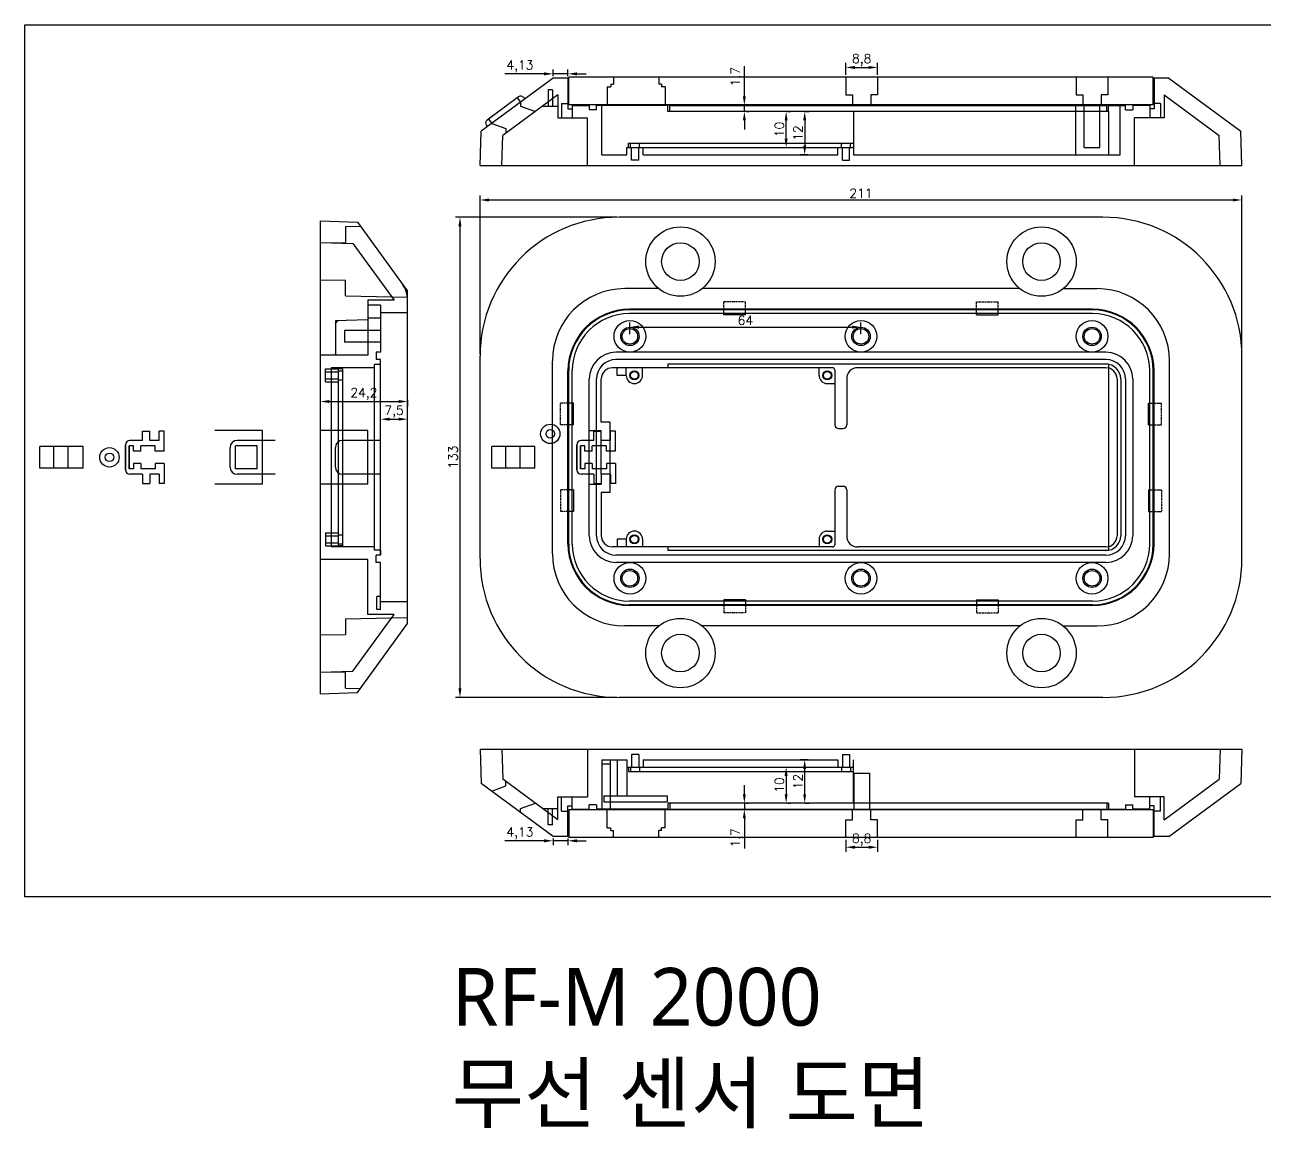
# Model space of a CAD drawing. Extents: x 98 to 714, y 67 to 1404.
# Drawn here: x 97.7 to 440.9, y 67.2 to 372.8 of the extents above; entities that cross this region are included whole.
import ezdxf

# ---------------------------------------------------------------- set-up
doc = ezdxf.new("R2010")
doc.units = 0
doc.layers.get('0').update_dxf_attribs({"linetype": 'CONTINUOUS'})
doc.layers.get('DEFPOINTS').update_dxf_attribs({"linetype": 'CONTINUOUS'})
doc.styles.get("Standard").update_dxf_attribs({"font": 'txt.shx', "bigfont": 'whgtxt.shx'})
doc.dimstyles.new('ISO-25', dxfattribs={"dimtxt": 2.5, "dimasz": 2.5, "dimexe": 1.25, "dimexo": 0.625, "dimtad": 1, "dimtxsty": 'STANDARD', "dimcen": 2.5, "dimazin": 3, "dimtfac": 1, "dimtmove": 0, "dimatfit": 3})

# ---------------------------------------------------------------- blocks, each defined once
blk = doc.blocks.new('*D3')
at = {"color": 0}
for p, q in [((296.93, 352.97), (296.93, 361.3)), ((299.72, 350.47), (295.68, 350.47)), ((296.93, 348.77), (296.93, 350.47)), ((297.55, 348.77), (298.18, 348.77)), ((296.93, 346.27), (296.93, 343.77))]:
    blk.add_line(p, q, dxfattribs=at)
for points in [[(296.51, 352.97), (297.34, 352.97), (296.93, 350.47)], [(296.51, 346.27), (297.34, 346.27), (296.93, 348.77)]]:
    blk.add_solid(points, dxfattribs=at)
at = {"layer": 'DEFPOINTS', "color": 0}
for p in [(296.93, 350.47), (300.35, 350.47), (296.93, 348.77)]:
    blk.add_point(p, dxfattribs=at)
at = {"color": 0, "insert": (294.84, 358.38), "char_height": 2.5, "attachment_point": 5, "rotation": 90}
blk.add_mtext('1,7', dxfattribs=at)
blk = doc.blocks.new('*D4')
at = {"color": 0}
for p, q in [((309.01, 348.77), (309.75, 348.77)), ((308.5, 341.27), (308.5, 346.27)), ((309.01, 338.77), (309.75, 338.77))]:
    blk.add_line(p, q, dxfattribs=at)
for points in [[(308.08, 346.27), (308.91, 346.27), (308.5, 348.77)], [(308.08, 341.27), (308.91, 341.27), (308.5, 338.77)]]:
    blk.add_solid(points, dxfattribs=at)
at = {"layer": 'DEFPOINTS', "color": 0}
for p in [(308.38, 348.77), (308.5, 348.77), (308.38, 338.77)]:
    blk.add_point(p, dxfattribs=at)
at = {"color": 0, "insert": (306.62, 343.77), "char_height": 2.5, "attachment_point": 5, "rotation": 90}
blk.add_mtext('10', dxfattribs=at)
blk = doc.blocks.new('*D5')
at = {"color": 0}
for p, q in [((313.76, 348.77), (314.89, 348.77)), ((313.64, 346.27), (313.64, 339.27)), ((314.57, 336.77), (312.39, 336.77))]:
    blk.add_line(p, q, dxfattribs=at)
for points in [[(313.22, 346.27), (314.06, 346.27), (313.64, 348.77)], [(313.22, 339.27), (314.06, 339.27), (313.64, 336.77)]]:
    blk.add_solid(points, dxfattribs=at)
at = {"layer": 'DEFPOINTS', "color": 0}
for p in [(313.13, 348.77), (313.64, 336.77), (315.19, 336.77)]:
    blk.add_point(p, dxfattribs=at)
at = {"color": 0, "insert": (311.77, 342.77), "char_height": 2.5, "attachment_point": 5, "rotation": 90}
blk.add_mtext('12', dxfattribs=at)
blk = doc.blocks.new('*D6')
at = {"color": 0}
for p, q in [((325.03, 358.89), (325.03, 362.21)), ((327.53, 360.96), (331.33, 360.96)), ((333.83, 358.89), (333.83, 362.21))]:
    blk.add_line(p, q, dxfattribs=at)
for points in [[(327.53, 361.38), (327.53, 360.54), (325.03, 360.96)], [(331.33, 361.38), (331.33, 360.54), (333.83, 360.96)]]:
    blk.add_solid(points, dxfattribs=at)
at = {"layer": 'DEFPOINTS', "color": 0}
for p in [(333.83, 360.96), (325.03, 358.27), (333.83, 358.27)]:
    blk.add_point(p, dxfattribs=at)
at = {"color": 0, "insert": (329.43, 363.04), "char_height": 2.5, "attachment_point": 5}
blk.add_mtext('8,8', dxfattribs=at)
blk = doc.blocks.new('*D2')
at = {"color": 0}
for p, q in [((265.23, 287.12), (265.23, 290.31)), ((267.73, 289.06), (326.73, 289.06)), ((329.23, 287.12), (329.23, 290.31))]:
    blk.add_line(p, q, dxfattribs=at)
for points in [[(267.73, 289.48), (267.73, 288.64), (265.23, 289.06)], [(326.73, 289.48), (326.73, 288.64), (329.23, 289.06)]]:
    blk.add_solid(points, dxfattribs=at)
at = {"layer": 'DEFPOINTS', "color": 0}
for p in [(329.23, 289.06), (265.23, 286.5), (329.23, 286.5)]:
    blk.add_point(p, dxfattribs=at)
at = {"color": 0, "insert": (297.23, 290.93), "char_height": 2.5, "attachment_point": 5}
blk.add_mtext('64', dxfattribs=at)
blk = doc.blocks.new('*D7')
at = {"color": 0}
for p, q in [((179.47, 268.89), (179.47, 267.2)), ((181.97, 268.45), (201.17, 268.45)), ((203.67, 268.89), (203.67, 267.2))]:
    blk.add_line(p, q, dxfattribs=at)
for points in [[(181.97, 268.87), (181.97, 268.04), (179.47, 268.45)], [(201.17, 268.87), (201.17, 268.04), (203.67, 268.45)]]:
    blk.add_solid(points, dxfattribs=at)
at = {"layer": 'DEFPOINTS', "color": 0}
for p in [(179.47, 269.51), (203.67, 269.51), (203.67, 268.45)]:
    blk.add_point(p, dxfattribs=at)
at = {"color": 0, "insert": (191.57, 270.54), "char_height": 2.5, "attachment_point": 5}
blk.add_mtext('24,2', dxfattribs=at)
blk = doc.blocks.new('*D8')
at = {"color": 0}
for p, q in [((196.17, 264.19), (196.17, 264.81)), ((203.67, 264.19), (203.67, 264.81)), ((198.67, 263.56), (201.17, 263.56))]:
    blk.add_line(p, q, dxfattribs=at)
for points in [[(198.67, 263.98), (198.67, 263.14), (196.17, 263.56)], [(201.17, 263.98), (201.17, 263.14), (203.67, 263.56)]]:
    blk.add_solid(points, dxfattribs=at)
at = {"layer": 'DEFPOINTS', "color": 0}
for p in [(196.17, 263.56), (203.67, 263.56), (203.67, 263.56)]:
    blk.add_point(p, dxfattribs=at)
at = {"color": 0, "insert": (199.92, 265.64), "char_height": 2.5, "attachment_point": 5}
blk.add_mtext('7,5', dxfattribs=at)
blk = doc.blocks.new('*D10')
at = {"color": 0}
for p, q in [((243.95, 358.59), (243.95, 360.43)), ((248.08, 358.59), (248.08, 360.43)), ((241.45, 359.18), (230.61, 359.18)), ((248.08, 359.18), (243.95, 359.18)), ((250.58, 359.18), (253.08, 359.18))]:
    blk.add_line(p, q, dxfattribs=at)
for points in [[(241.45, 359.6), (241.45, 358.76), (243.95, 359.18)], [(250.58, 359.6), (250.58, 358.76), (248.08, 359.18)]]:
    blk.add_solid(points, dxfattribs=at)
at = {"layer": 'DEFPOINTS', "color": 0}
for p in [(243.95, 359.18), (243.95, 357.97), (248.08, 357.97)]:
    blk.add_point(p, dxfattribs=at)
at = {"color": 0, "insert": (234.78, 361.26), "char_height": 2.5, "attachment_point": 5}
blk.add_mtext('4,13', dxfattribs=at)
blk = doc.blocks.new('*D11')
at = {"color": 0}
for p, q in [((309.01, 167.22), (309.75, 167.22)), ((308.5, 164.72), (308.5, 159.72)), ((309.01, 157.22), (309.75, 157.22))]:
    blk.add_line(p, q, dxfattribs=at)
for points in [[(308.08, 164.72), (308.91, 164.72), (308.5, 167.22)], [(308.08, 159.72), (308.91, 159.72), (308.5, 157.22)]]:
    blk.add_solid(points, dxfattribs=at)
at = {"layer": 'DEFPOINTS', "color": 0}
for p in [(308.38, 167.22), (308.38, 157.22), (308.5, 157.22)]:
    blk.add_point(p, dxfattribs=at)
at = {"color": 0, "insert": (306.62, 162.22), "char_height": 2.5, "attachment_point": 5, "rotation": 90}
blk.add_mtext('10', dxfattribs=at)
blk = doc.blocks.new('*D12')
at = {"color": 0}
for p, q in [((314.57, 169.22), (312.39, 169.22)), ((313.64, 159.72), (313.64, 166.72)), ((313.76, 157.22), (314.89, 157.22))]:
    blk.add_line(p, q, dxfattribs=at)
for points in [[(313.22, 166.72), (314.06, 166.72), (313.64, 169.22)], [(313.22, 159.72), (314.06, 159.72), (313.64, 157.22)]]:
    blk.add_solid(points, dxfattribs=at)
at = {"layer": 'DEFPOINTS', "color": 0}
for p in [(313.64, 169.22), (315.19, 169.22), (313.13, 157.22)]:
    blk.add_point(p, dxfattribs=at)
at = {"color": 0, "insert": (311.77, 163.22), "char_height": 2.5, "attachment_point": 5, "rotation": 90}
blk.add_mtext('12', dxfattribs=at)
blk = doc.blocks.new('*D13')
at = {"color": 0}
for p, q in [((223.73, 281.62), (223.73, 325.51)), ((226.23, 324.26), (432.23, 324.26)), ((434.73, 281.62), (434.73, 325.51))]:
    blk.add_line(p, q, dxfattribs=at)
for points in [[(226.23, 324.68), (226.23, 323.84), (223.73, 324.26)], [(432.23, 324.68), (432.23, 323.84), (434.73, 324.26)]]:
    blk.add_solid(points, dxfattribs=at)
at = {"layer": 'DEFPOINTS', "color": 0}
for p in [(434.73, 324.26), (223.73, 281), (434.73, 281)]:
    blk.add_point(p, dxfattribs=at)
at = {"color": 0, "insert": (329.23, 326.13), "char_height": 2.5, "attachment_point": 5}
blk.add_mtext('211', dxfattribs=at)
blk = doc.blocks.new('*D14')
at = {"color": 0}
for p, q in [((261.61, 319.5), (216.92, 319.5)), ((218.17, 317), (218.17, 189)), ((261.61, 186.5), (216.92, 186.5))]:
    blk.add_line(p, q, dxfattribs=at)
for points in [[(217.75, 317), (218.58, 317), (218.17, 319.5)], [(217.75, 189), (218.58, 189), (218.17, 186.5)]]:
    blk.add_solid(points, dxfattribs=at)
at = {"layer": 'DEFPOINTS', "color": 0}
for p in [(262.23, 319.5), (218.17, 186.5), (262.23, 186.5)]:
    blk.add_point(p, dxfattribs=at)
at = {"color": 0, "insert": (216.29, 253), "char_height": 2.5, "attachment_point": 5, "rotation": 90}
blk.add_mtext('133', dxfattribs=at)
blk = doc.blocks.new('*D37')
at = {"color": 0}
for p, q in [((296.93, 159.72), (296.93, 162.22)), ((299.72, 155.52), (295.68, 155.52)), ((296.93, 157.22), (296.93, 155.52)), ((297.55, 157.22), (298.18, 157.22)), ((296.93, 153.02), (296.93, 144.69))]:
    blk.add_line(p, q, dxfattribs=at)
for points in [[(296.51, 159.72), (297.34, 159.72), (296.93, 157.22)], [(296.51, 153.02), (297.34, 153.02), (296.93, 155.52)]]:
    blk.add_solid(points, dxfattribs=at)
at = {"layer": 'DEFPOINTS', "color": 0}
for p in [(296.93, 157.22), (296.93, 155.52), (300.35, 155.52)]:
    blk.add_point(p, dxfattribs=at)
at = {"color": 0, "insert": (294.84, 147.61), "char_height": 2.5, "attachment_point": 5, "rotation": 90}
blk.add_mtext('1,7', dxfattribs=at)
blk = doc.blocks.new('*D38')
at = {"color": 0}
for p, q in [((325.03, 147.1), (325.03, 143.78)), ((327.53, 145.03), (331.33, 145.03)), ((333.83, 147.1), (333.83, 143.78))]:
    blk.add_line(p, q, dxfattribs=at)
for points in [[(327.53, 145.45), (327.53, 144.61), (325.03, 145.03)], [(331.33, 145.45), (331.33, 144.61), (333.83, 145.03)]]:
    blk.add_solid(points, dxfattribs=at)
at = {"layer": 'DEFPOINTS', "color": 0}
for p in [(325.03, 147.72), (333.83, 147.72), (333.83, 145.03)]:
    blk.add_point(p, dxfattribs=at)
at = {"color": 0, "insert": (329.43, 147.11), "char_height": 2.5, "attachment_point": 5}
blk.add_mtext('8,8', dxfattribs=at)
blk = doc.blocks.new('*D39')
at = {"color": 0}
for p, q in [((241.45, 146.81), (230.61, 146.81)), ((243.95, 147.4), (243.95, 145.56)), ((248.08, 146.81), (243.95, 146.81)), ((248.08, 147.4), (248.08, 145.56)), ((250.58, 146.81), (253.08, 146.81))]:
    blk.add_line(p, q, dxfattribs=at)
for points in [[(241.45, 147.23), (241.45, 146.39), (243.95, 146.81)], [(250.58, 147.23), (250.58, 146.39), (248.08, 146.81)]]:
    blk.add_solid(points, dxfattribs=at)
at = {"layer": 'DEFPOINTS', "color": 0}
for p in [(243.95, 148.02), (248.08, 148.02), (243.95, 146.81)]:
    blk.add_point(p, dxfattribs=at)
at = {"color": 0, "insert": (234.78, 148.89), "char_height": 2.5, "attachment_point": 5}
blk.add_mtext('4,13', dxfattribs=at)

msp = doc.modelspace()

# ---------------------------------------------------------------- linework, layer by layer
for p, q in [((243.946, 357.966), (224.064, 343.296)), ((248.081, 357.966), (243.946, 357.966)), ((248.081, 357.966), (248.081, 349.466)), ((248.281, 350.566), (248.281, 358.266)), ((410.182, 358.266), (248.281, 358.266)), ((410.182, 350.566), (410.182, 358.266)), ((414.517, 357.966), (410.382, 357.966)), ((410.382, 357.966), (410.382, 349.466)), ((414.517, 357.966), (434.399, 343.296)), ((234.422, 352.803), (225.68, 346.353)), ((234.019, 352.506), (234.91, 351.299)), ((235.82, 352.592), (236.117, 352.19)), ((246.278, 350.966), (246.278, 347.052)), ((246.278, 350.966), (248.081, 350.966)), ((410.182, 350.566), (248.281, 350.566)), ((249.278, 350.466), (249.278, 346.966)), ((249.278, 350.466), (253.981, 350.466)), ((275.781, 350.466), (255.981, 350.466)), ((257.478, 336.766), (257.478, 350.466)), ((275.781, 348.766), (275.781, 350.466)), ((397.782, 350.466), (402.482, 350.466)), ((397.782, 348.766), (397.782, 350.466)), ((400.985, 336.766), (400.985, 350.466)), ((409.185, 350.466), (404.482, 350.466)), ((409.185, 350.466), (409.185, 346.966)), ((412.185, 350.966), (410.382, 350.966)), ((412.185, 350.966), (412.185, 347.052)), ((248.081, 349.466), (249.278, 349.466)), ((327.179, 348.766), (327.179, 336.766)), ((410.382, 349.466), (409.185, 349.466)), ((223.731, 333.766), (224.064, 343.296)), ((225.469, 344.954), (225.768, 344.549)), ((226.084, 346.647), (226.975, 345.44)), ((434.732, 333.766), (434.399, 343.296)), ((257.478, 336.766), (264.408, 336.766)), ((268.948, 336.766), (322.808, 336.766)), ((327.179, 336.766), (400.985, 336.766)), ((223.731, 333.766), (434.732, 333.766)), ((396.232, 319.495), (262.231, 319.495)), ((179.467, 318.495), (179.467, 187.495)), ((179.467, 318.495), (189.763, 318.136)), ((189.763, 318.136), (203.667, 299.015)), ((203.667, 206.975), (203.667, 299.015)), ((273.232, 299.701), (263.796, 299.701)), ((373.232, 299.701), (285.231, 299.701)), ((385.231, 299.701), (394.667, 299.701)), ((291.231, 295.901), (291.231, 296.094)), ((291.491, 296.094), (291.231, 296.094)), ((291.231, 295.585), (291.231, 295.778)), ((291.231, 295.282), (291.231, 295.474)), ((291.813, 296.094), (291.633, 296.094)), ((292.134, 296.094), (291.955, 296.094)), ((292.439, 296.094), (292.259, 296.094)), ((292.76, 296.094), (292.581, 296.094)), ((293.082, 296.094), (292.903, 296.094)), ((293.375, 296.094), (293.195, 296.094)), ((293.696, 296.094), (293.517, 296.094)), ((294.018, 296.094), (293.839, 296.094)), ((294.322, 296.094), (294.143, 296.094)), ((294.644, 296.094), (294.465, 296.094)), ((294.937, 296.094), (294.757, 296.094)), ((295.258, 296.094), (295.079, 296.094)), ((295.58, 296.094), (295.401, 296.094)), ((295.884, 296.094), (295.705, 296.094)), ((296.206, 296.094), (296.027, 296.094)), ((296.528, 296.094), (296.349, 296.094)), ((296.832, 296.094), (296.653, 296.094)), ((297.154, 296.094), (296.975, 296.094)), ((297.231, 295.901), (297.231, 296.094)), ((297.231, 295.585), (297.231, 295.778)), ((297.231, 295.282), (297.231, 295.474)), ((361.231, 295.901), (361.231, 296.094)), ((361.231, 295.585), (361.231, 295.778)), ((361.231, 295.282), (361.231, 295.474)), ((361.309, 296.094), (361.488, 296.094)), ((361.631, 296.094), (361.81, 296.094)), ((361.935, 296.094), (362.114, 296.094)), ((362.257, 296.094), (362.436, 296.094)), ((362.579, 296.094), (362.758, 296.094)), ((362.883, 296.094), (363.062, 296.094)), ((363.205, 296.094), (363.384, 296.094)), ((363.526, 296.094), (363.706, 296.094)), ((363.819, 296.094), (363.998, 296.094)), ((364.141, 296.094), (364.32, 296.094)), ((364.445, 296.094), (364.624, 296.094)), ((364.767, 296.094), (364.946, 296.094)), ((365.088, 296.094), (365.268, 296.094)), ((365.381, 296.094), (365.56, 296.094)), ((365.703, 296.094), (365.882, 296.094)), ((366.024, 296.094), (366.204, 296.094)), ((366.329, 296.094), (366.508, 296.094)), ((366.65, 296.094), (366.83, 296.094)), ((366.972, 296.094), (367.151, 296.094)), ((367.231, 295.901), (367.231, 296.094)), ((367.231, 295.585), (367.231, 295.778)), ((367.231, 295.282), (367.231, 295.474)), ((196.167, 295.094), (192.667, 295.094)), ((196.167, 295.094), (196.167, 282.095)), ((203.667, 292.995), (196.167, 292.995)), ((393.382, 293.995), (265.081, 293.995)), ((393.382, 292.795), (265.081, 292.795)), ((291.231, 294.955), (291.231, 295.148)), ((291.231, 294.639), (291.231, 294.832)), ((291.231, 294.336), (291.231, 294.528)), ((291.231, 294.043), (291.231, 294.236)), ((291.231, 292.495), (291.231, 293.995)), ((297.231, 292.495), (291.231, 292.495)), ((297.231, 294.955), (297.231, 295.148)), ((297.231, 294.639), (297.231, 294.832)), ((297.231, 294.336), (297.231, 294.528)), ((297.231, 294.043), (297.231, 294.236)), ((297.231, 292.495), (297.231, 293.995)), ((361.231, 294.955), (361.231, 295.148)), ((361.231, 294.639), (361.231, 294.832)), ((361.231, 294.336), (361.231, 294.528)), ((361.231, 294.043), (361.231, 294.236)), ((361.231, 292.495), (361.231, 293.995)), ((361.231, 292.495), (367.231, 292.495)), ((367.231, 294.955), (367.231, 295.148)), ((367.231, 294.639), (367.231, 294.832)), ((367.231, 294.336), (367.231, 294.528)), ((367.231, 294.043), (367.231, 294.236)), ((367.231, 292.495), (367.231, 293.995)), ((196.167, 291.495), (192.667, 291.495)), ((196.167, 282.095), (194.967, 282.095)), ((194.967, 282.095), (194.967, 280.095)), ((196.167, 278.695), (194.467, 278.695)), ((196.167, 280.095), (194.967, 280.095)), ((196.167, 225.895), (196.167, 280.095)), ((196.167, 278.695), (196.167, 280.095)), ((223.731, 224.995), (223.731, 280.995)), ((243.796, 226.289), (243.796, 279.701)), ((397.782, 278.795), (275.781, 278.795)), ((275.781, 278.795), (275.781, 277.795)), ((397.782, 278.795), (397.782, 227.195)), ((414.667, 226.289), (414.667, 279.701)), ((434.732, 224.995), (434.732, 280.995)), ((180.967, 273.925), (180.967, 277.465)), ((180.967, 277.465), (184.467, 277.465)), ((180.967, 276.695), (184.467, 276.695)), ((180.967, 274.695), (184.467, 274.695)), ((182.467, 277.795), (182.467, 228.195)), ((194.467, 277.795), (182.467, 277.795)), ((184.467, 277.795), (184.467, 228.195)), ((185.667, 277.495), (184.467, 277.495)), ((184.467, 276.955), (185.667, 276.955)), ((185.667, 277.495), (185.667, 228.495)), ((248.081, 228.995), (248.081, 276.995)), ((249.281, 228.995), (249.281, 276.995)), ((257.281, 262.695), (257.281, 274.695)), ((321.381, 277.795), (260.381, 277.795)), ((321.981, 277.195), (321.981, 261.965)), ((325.281, 274.795), (325.281, 261.965)), ((397.082, 277.795), (328.281, 277.795)), ((400.182, 274.695), (400.182, 231.295)), ((401.182, 274.695), (401.182, 231.295)), ((409.182, 228.995), (409.182, 276.995)), ((410.382, 228.995), (410.382, 276.995)), ((180.967, 273.925), (184.467, 273.925)), ((184.467, 274.435), (185.667, 274.435)), ((246.175, 267.996), (245.982, 267.996)), ((245.982, 267.736), (245.982, 267.916)), ((246.491, 267.996), (246.298, 267.996)), ((246.794, 267.996), (246.602, 267.996)), ((247.121, 267.996), (246.928, 267.996)), ((247.437, 267.996), (247.244, 267.996)), ((247.74, 267.996), (247.548, 267.996)), ((248.033, 267.996), (247.841, 267.996)), ((249.581, 267.996), (248.081, 267.996)), ((249.581, 261.996), (249.581, 267.996)), ((408.882, 261.996), (408.882, 267.996)), ((408.882, 267.996), (410.382, 267.996)), ((410.43, 267.996), (410.622, 267.996)), ((410.723, 267.996), (410.915, 267.996)), ((411.026, 267.996), (411.219, 267.996)), ((411.342, 267.996), (411.535, 267.996)), ((411.668, 267.996), (411.861, 267.996)), ((411.972, 267.996), (412.165, 267.996)), ((412.288, 267.996), (412.481, 267.996)), ((412.481, 267.736), (412.481, 267.916)), ((245.982, 267.415), (245.982, 267.594)), ((245.982, 267.093), (245.982, 267.272)), ((245.982, 266.789), (245.982, 266.968)), ((245.982, 266.467), (245.982, 266.646)), ((245.982, 266.145), (245.982, 266.324)), ((245.982, 265.853), (245.982, 266.032)), ((245.982, 265.531), (245.982, 265.71)), ((245.982, 265.209), (245.982, 265.388)), ((245.982, 264.905), (245.982, 265.084)), ((245.982, 264.583), (245.982, 264.762)), ((245.982, 264.291), (245.982, 264.47)), ((412.481, 267.415), (412.481, 267.594)), ((412.481, 267.093), (412.481, 267.272)), ((412.481, 266.789), (412.481, 266.968)), ((412.481, 266.467), (412.481, 266.646)), ((412.481, 266.145), (412.481, 266.324)), ((412.481, 265.853), (412.481, 266.032)), ((412.481, 265.531), (412.481, 265.71)), ((412.481, 265.209), (412.481, 265.388)), ((412.481, 264.905), (412.481, 265.084)), ((412.481, 264.583), (412.481, 264.762)), ((412.481, 264.291), (412.481, 264.47)), ((245.982, 263.969), (245.982, 264.148)), ((245.982, 263.647), (245.982, 263.826)), ((245.982, 263.343), (245.982, 263.522)), ((245.982, 263.021), (245.982, 263.2)), ((245.982, 262.699), (245.982, 262.879)), ((245.982, 262.395), (245.982, 262.574)), ((245.982, 262.073), (245.982, 262.253)), ((246.175, 261.996), (245.982, 261.996)), ((246.491, 261.996), (246.298, 261.996)), ((246.794, 261.996), (246.602, 261.996)), ((247.121, 261.996), (246.928, 261.996)), ((247.437, 261.996), (247.244, 261.996)), ((247.74, 261.996), (247.548, 261.996)), ((248.033, 261.996), (247.841, 261.996)), ((249.581, 261.996), (248.081, 261.996)), ((322.981, 260.965), (324.281, 260.965)), ((408.882, 261.996), (410.382, 261.996)), ((410.43, 261.996), (410.622, 261.996)), ((410.723, 261.996), (410.915, 261.996)), ((411.026, 261.996), (411.219, 261.996)), ((411.342, 261.996), (411.535, 261.996)), ((411.668, 261.996), (411.861, 261.996)), ((411.972, 261.996), (412.165, 261.996)), ((412.288, 261.996), (412.481, 261.996)), ((412.481, 263.969), (412.481, 264.148)), ((412.481, 263.647), (412.481, 263.826)), ((412.481, 263.343), (412.481, 263.522)), ((412.481, 263.021), (412.481, 263.2)), ((412.481, 262.699), (412.481, 262.879)), ((412.481, 262.395), (412.481, 262.574)), ((412.481, 262.073), (412.481, 262.253)), ((130.284, 260.195), (132.284, 260.195)), ((132.284, 257.695), (132.284, 260.195)), ((163.493, 260.395), (150.293, 260.395)), ((163.493, 245.595), (163.493, 260.395)), ((192.667, 260.395), (179.467, 260.395)), ((192.667, 245.595), (192.667, 260.395)), ((253.781, 260.395), (257.281, 260.395)), ((255.281, 260.195), (257.281, 260.195)), ((257.281, 257.695), (257.281, 260.395)), ((257.281, 248.295), (257.281, 257.695)), ((129.784, 254.745), (127.784, 254.745)), ((136.284, 254.745), (133.784, 254.745)), ((254.781, 254.745), (252.781, 254.745)), ((261.281, 254.745), (258.781, 254.745)), ((129.784, 251.245), (127.784, 251.245)), ((136.284, 251.245), (133.784, 251.245)), ((254.781, 251.245), (252.781, 251.245)), ((261.281, 251.245), (258.781, 251.245)), ((132.284, 248.295), (132.284, 245.795)), ((257.281, 248.295), (257.281, 245.595)), ((130.284, 245.795), (132.284, 245.795)), ((163.493, 245.595), (150.293, 245.595)), ((192.667, 245.595), (179.467, 245.595)), ((246.175, 243.995), (245.982, 243.995)), ((245.982, 243.917), (245.982, 243.738)), ((246.491, 243.995), (246.298, 243.995)), ((246.794, 243.995), (246.602, 243.995)), ((247.121, 243.995), (246.928, 243.995)), ((247.437, 243.995), (247.244, 243.995)), ((247.74, 243.995), (247.548, 243.995)), ((248.033, 243.995), (247.841, 243.995)), ((249.581, 243.995), (248.081, 243.995)), ((249.581, 243.995), (249.581, 237.995)), ((253.781, 245.595), (257.281, 245.595)), ((255.281, 245.795), (257.281, 245.795)), ((321.981, 243.965), (321.981, 228.795)), ((322.981, 244.965), (324.281, 244.965)), ((325.281, 243.965), (325.281, 231.195)), ((408.882, 243.995), (408.882, 237.995)), ((408.882, 243.995), (410.382, 243.995)), ((410.43, 243.995), (410.622, 243.995)), ((410.723, 243.995), (410.915, 243.995)), ((411.026, 243.995), (411.219, 243.995)), ((411.342, 243.995), (411.535, 243.995)), ((411.668, 243.995), (411.861, 243.995)), ((411.972, 243.995), (412.165, 243.995)), ((412.288, 243.995), (412.481, 243.995)), ((412.481, 243.917), (412.481, 243.738)), ((245.982, 243.595), (245.982, 243.416)), ((245.982, 243.291), (245.982, 243.112)), ((245.982, 242.969), (245.982, 242.79)), ((245.982, 242.647), (245.982, 242.468)), ((245.982, 242.343), (245.982, 242.164)), ((245.982, 242.022), (245.982, 241.842)), ((245.982, 241.7), (245.982, 241.52)), ((245.982, 241.407), (245.982, 241.228)), ((245.982, 241.085), (245.982, 240.906)), ((245.982, 240.781), (245.982, 240.602)), ((245.982, 240.46), (245.982, 240.28)), ((257.281, 243.295), (257.281, 231.295)), ((412.481, 243.595), (412.481, 243.416)), ((412.481, 243.291), (412.481, 243.112)), ((412.481, 242.969), (412.481, 242.79)), ((412.481, 242.647), (412.481, 242.468)), ((412.481, 242.343), (412.481, 242.164)), ((412.481, 242.022), (412.481, 241.842)), ((412.481, 241.7), (412.481, 241.52)), ((412.481, 241.407), (412.481, 241.228)), ((412.481, 241.085), (412.481, 240.906)), ((412.481, 240.781), (412.481, 240.602)), ((412.481, 240.46), (412.481, 240.28)), ((245.982, 240.138), (245.982, 239.958)), ((245.982, 239.845), (245.982, 239.666)), ((245.982, 239.523), (245.982, 239.344)), ((245.982, 239.202), (245.982, 239.022)), ((245.982, 238.898), (245.982, 238.718)), ((245.982, 238.576), (245.982, 238.396)), ((245.982, 238.254), (245.982, 238.075)), ((246.175, 237.995), (245.982, 237.995)), ((246.491, 237.995), (246.298, 237.995)), ((246.794, 237.995), (246.602, 237.995)), ((247.121, 237.995), (246.928, 237.995)), ((247.437, 237.995), (247.244, 237.995)), ((247.74, 237.995), (247.548, 237.995)), ((248.033, 237.995), (247.841, 237.995)), ((249.581, 237.995), (248.081, 237.995)), ((408.882, 237.995), (410.382, 237.995)), ((410.43, 237.995), (410.622, 237.995)), ((410.723, 237.995), (410.915, 237.995)), ((411.026, 237.995), (411.219, 237.995)), ((411.342, 237.995), (411.535, 237.995)), ((411.668, 237.995), (411.861, 237.995)), ((411.972, 237.995), (412.165, 237.995)), ((412.288, 237.995), (412.481, 237.995)), ((412.481, 240.138), (412.481, 239.958)), ((412.481, 239.845), (412.481, 239.666)), ((412.481, 239.523), (412.481, 239.344)), ((412.481, 239.202), (412.481, 239.022)), ((412.481, 238.898), (412.481, 238.718)), ((412.481, 238.576), (412.481, 238.396)), ((412.481, 238.254), (412.481, 238.075)), ((180.967, 232.065), (180.967, 228.525)), ((180.967, 232.065), (184.467, 232.065)), ((180.967, 231.295), (184.467, 231.295)), ((184.467, 231.555), (185.667, 231.555)), ((180.967, 229.295), (184.467, 229.295)), ((180.967, 228.525), (184.467, 228.525)), ((194.467, 228.195), (182.467, 228.195)), ((184.467, 229.035), (185.667, 229.035)), ((185.667, 228.495), (184.467, 228.495)), ((196.167, 227.295), (194.467, 227.295)), ((196.167, 227.295), (196.167, 225.895)), ((321.381, 228.195), (260.381, 228.195)), ((275.781, 228.195), (275.781, 227.195)), ((397.782, 227.195), (275.781, 227.195)), ((397.082, 228.195), (328.281, 228.195)), ((196.167, 225.895), (194.967, 225.895)), ((194.967, 223.895), (194.967, 225.895)), ((196.167, 223.895), (194.967, 223.895)), ((196.167, 210.896), (196.167, 223.895)), ((196.167, 214.495), (195.167, 214.495)), ((195.167, 210.896), (195.167, 214.495)), ((203.667, 212.995), (196.167, 212.995)), ((393.382, 213.195), (265.081, 213.195)), ((297.231, 213.495), (291.231, 213.495)), ((291.231, 213.495), (291.231, 211.995)), ((297.231, 213.495), (297.231, 211.995)), ((361.231, 213.495), (367.231, 213.495)), ((361.231, 213.495), (361.231, 211.995)), ((367.231, 213.495), (367.231, 211.995)), ((196.167, 210.896), (195.167, 210.896)), ((393.382, 211.995), (265.081, 211.995)), ((291.231, 211.948), (291.231, 211.755)), ((291.231, 211.655), (291.231, 211.462)), ((291.231, 211.351), (291.231, 211.158)), ((291.231, 211.035), (291.231, 210.842)), ((291.231, 210.709), (291.231, 210.516)), ((291.231, 210.405), (291.231, 210.213)), ((291.231, 210.089), (291.231, 209.896)), ((291.491, 209.896), (291.231, 209.896)), ((291.813, 209.896), (291.633, 209.896)), ((292.134, 209.896), (291.955, 209.896)), ((292.439, 209.896), (292.259, 209.896)), ((292.76, 209.896), (292.581, 209.896)), ((293.082, 209.896), (292.903, 209.896)), ((293.375, 209.896), (293.195, 209.896)), ((293.696, 209.896), (293.517, 209.896)), ((294.018, 209.896), (293.839, 209.896)), ((294.322, 209.896), (294.143, 209.896)), ((294.644, 209.896), (294.465, 209.896)), ((294.937, 209.896), (294.757, 209.896)), ((295.258, 209.896), (295.079, 209.896)), ((295.58, 209.896), (295.401, 209.896)), ((295.884, 209.896), (295.705, 209.896)), ((296.206, 209.896), (296.027, 209.896)), ((296.528, 209.896), (296.349, 209.896)), ((296.832, 209.896), (296.653, 209.896)), ((297.154, 209.896), (296.975, 209.896)), ((297.231, 211.948), (297.231, 211.755)), ((297.231, 211.655), (297.231, 211.462)), ((297.231, 211.351), (297.231, 211.158)), ((297.231, 211.035), (297.231, 210.842)), ((297.231, 210.709), (297.231, 210.516)), ((297.231, 210.405), (297.231, 210.213)), ((297.231, 210.089), (297.231, 209.896)), ((361.231, 211.948), (361.231, 211.755)), ((361.231, 211.655), (361.231, 211.462)), ((361.231, 211.351), (361.231, 211.158)), ((361.231, 211.035), (361.231, 210.842)), ((361.231, 210.709), (361.231, 210.516)), ((361.231, 210.405), (361.231, 210.213)), ((361.231, 210.089), (361.231, 209.896)), ((361.309, 209.896), (361.488, 209.896)), ((361.631, 209.896), (361.81, 209.896)), ((361.935, 209.896), (362.114, 209.896)), ((362.257, 209.896), (362.436, 209.896)), ((362.579, 209.896), (362.758, 209.896)), ((362.883, 209.896), (363.062, 209.896)), ((363.205, 209.896), (363.384, 209.896)), ((363.526, 209.896), (363.706, 209.896)), ((363.819, 209.896), (363.998, 209.896)), ((364.141, 209.896), (364.32, 209.896)), ((364.445, 209.896), (364.624, 209.896)), ((364.767, 209.896), (364.946, 209.896)), ((365.088, 209.896), (365.268, 209.896)), ((365.381, 209.896), (365.56, 209.896)), ((365.703, 209.896), (365.882, 209.896)), ((366.024, 209.896), (366.204, 209.896)), ((366.329, 209.896), (366.508, 209.896)), ((366.65, 209.896), (366.83, 209.896)), ((366.972, 209.896), (367.151, 209.896)), ((367.231, 211.948), (367.231, 211.755)), ((367.231, 211.655), (367.231, 211.462)), ((367.231, 211.351), (367.231, 211.158)), ((367.231, 211.035), (367.231, 210.842)), ((367.231, 210.709), (367.231, 210.516)), ((367.231, 210.405), (367.231, 210.213)), ((367.231, 210.089), (367.231, 209.896)), ((189.763, 187.855), (203.667, 206.975)), ((273.232, 206.289), (263.796, 206.289)), ((373.232, 206.289), (285.231, 206.289)), ((385.231, 206.289), (394.667, 206.289)), ((179.467, 187.495), (189.763, 187.855)), ((396.232, 186.495), (262.231, 186.495)), ((223.731, 172.224), (434.732, 172.224)), ((223.731, 172.224), (224.064, 162.694)), ((434.732, 172.224), (434.399, 162.694)), ((257.478, 169.224), (257.478, 155.524)), ((257.478, 169.224), (264.408, 169.224)), ((268.948, 169.224), (322.808, 169.224)), ((327.179, 157.224), (327.179, 169.224)), ((327.279, 165.524), (327.279, 155.524)), ((327.279, 165.524), (331.579, 165.524)), ((331.579, 165.524), (331.579, 155.524)), ((243.946, 148.024), (224.064, 162.694)), ((414.517, 148.024), (434.399, 162.694)), ((246.278, 155.024), (246.278, 158.938)), ((249.278, 155.524), (249.278, 159.024)), ((409.185, 155.524), (409.185, 159.024)), ((412.185, 155.024), (412.185, 158.938)), ((246.278, 155.024), (248.081, 155.024)), ((248.081, 148.024), (248.081, 156.524)), ((248.081, 156.524), (249.278, 156.524)), ((248.281, 155.424), (248.281, 147.724)), ((410.182, 155.424), (248.281, 155.424)), ((249.278, 155.524), (253.981, 155.524)), ((275.781, 155.524), (255.981, 155.524)), ((275.781, 157.224), (275.781, 155.524)), ((397.282, 157.224), (397.282, 155.524)), ((397.782, 157.224), (397.782, 155.524)), ((397.782, 155.524), (402.482, 155.524)), ((409.185, 155.524), (404.482, 155.524)), ((410.382, 156.524), (409.185, 156.524)), ((410.182, 155.424), (410.182, 147.724)), ((410.382, 148.024), (410.382, 156.524)), ((412.185, 155.024), (410.382, 155.024)), ((248.081, 148.024), (243.946, 148.024)), ((410.182, 147.724), (248.281, 147.724)), ((414.517, 148.024), (410.382, 148.024))]:
    msp.add_line(p, q)
at = {"color": 5}
for p, q in [((260.728, 358.266), (260.728, 356.366)), ((273.228, 358.266), (273.228, 356.366)), ((325.029, 358.266), (325.029, 353.366)), ((333.829, 358.266), (333.829, 353.366)), ((258.978, 355.566), (259.928, 355.566)), ((258.978, 355.566), (258.978, 350.566)), ((259.928, 356.366), (260.728, 356.366)), ((259.928, 356.366), (259.928, 355.566)), ((274.028, 356.366), (273.228, 356.366)), ((274.028, 356.366), (274.028, 355.566)), ((274.978, 355.566), (274.028, 355.566)), ((274.978, 355.566), (274.978, 350.566)), ((245.278, 353.357), (230.024, 342.102)), ((245.278, 353.357), (245.278, 346.966)), ((325.029, 353.366), (326.879, 353.366)), ((326.879, 353.366), (326.879, 350.566)), ((333.829, 353.366), (331.979, 353.366)), ((331.979, 353.366), (331.979, 350.566)), ((413.185, 353.357), (413.185, 346.966)), ((413.185, 353.357), (428.439, 342.102)), ((245.278, 346.966), (253.478, 346.966)), ((253.478, 333.766), (253.478, 346.966)), ((413.185, 346.966), (404.985, 346.966)), ((404.985, 333.766), (404.985, 346.966)), ((229.733, 333.766), (230.024, 342.102)), ((428.73, 333.766), (428.439, 342.102)), ((179.467, 312.493), (188.533, 312.176)), ((188.533, 312.176), (199.935, 296.495)), ((192.667, 296.495), (192.667, 281.295)), ((199.935, 296.495), (192.667, 296.495)), ((192.667, 281.295), (179.467, 281.295)), ((192.667, 224.695), (179.467, 224.695)), ((192.667, 209.495), (192.667, 224.695)), ((188.533, 193.814), (199.935, 209.495)), ((199.935, 209.495), (192.667, 209.495)), ((179.467, 193.498), (188.533, 193.814)), ((229.733, 172.224), (230.024, 163.888)), ((253.478, 172.224), (253.478, 159.024)), ((404.985, 172.224), (404.985, 159.024)), ((428.73, 172.224), (428.439, 163.888)), ((245.278, 152.633), (230.024, 163.888)), ((413.185, 152.633), (428.439, 163.888)), ((245.278, 152.633), (245.278, 159.024)), ((245.278, 159.024), (253.478, 159.024)), ((257.978, 159.224), (275.584, 159.224)), ((257.978, 159.224), (257.978, 157.624)), ((275.584, 159.224), (275.584, 157.624)), ((413.185, 159.024), (404.985, 159.024)), ((413.185, 152.633), (413.185, 159.024)), ((257.978, 157.624), (275.584, 157.624)), ((258.978, 150.424), (258.978, 155.424)), ((274.978, 150.424), (274.978, 155.424)), ((326.879, 152.624), (326.879, 155.424)), ((331.979, 152.624), (331.979, 155.424)), ((325.029, 152.624), (326.879, 152.624)), ((325.029, 147.724), (325.029, 152.624)), ((333.829, 152.624), (331.979, 152.624)), ((333.829, 147.724), (333.829, 152.624)), ((258.978, 150.424), (259.928, 150.424)), ((259.928, 149.624), (259.928, 150.424)), ((259.928, 149.624), (260.728, 149.624)), ((260.728, 147.724), (260.728, 149.624)), ((274.028, 149.624), (273.228, 149.624)), ((273.228, 147.724), (273.228, 149.624)), ((274.028, 149.624), (274.028, 150.424)), ((274.978, 150.424), (274.028, 150.424))]:
    msp.add_line(p, q, dxfattribs=at)
at = {"color": 1}
for p, q in [((388.831, 358.266), (388.831, 353.366)), ((397.631, 358.266), (397.631, 353.366)), ((388.681, 350.466), (388.681, 336.766)), ((388.831, 353.366), (390.681, 353.366)), ((390.681, 353.366), (390.681, 350.566)), ((391.081, 338.766), (391.081, 350.466)), ((395.381, 338.766), (395.381, 350.466)), ((397.631, 353.366), (395.781, 353.366)), ((395.781, 353.366), (395.781, 350.566)), ((397.781, 348.766), (397.781, 336.766)), ((391.081, 338.766), (395.381, 338.766)), ((192.667, 291.072), (183.667, 290.758)), ((183.667, 290.758), (183.667, 281.295)), ((196.167, 288.145), (186.167, 288.145)), ((186.167, 288.145), (186.167, 284.845)), ((196.167, 284.845), (186.167, 284.845)), ((194.467, 227.295), (194.467, 278.695)), ((397.782, 157.224), (275.781, 157.224)), ((276.281, 157.224), (276.281, 155.524)), ((276.281, 155.524), (397.282, 155.524)), ((390.681, 152.624), (390.681, 155.424)), ((395.781, 152.624), (395.781, 155.424)), ((388.831, 152.624), (390.681, 152.624)), ((388.831, 147.724), (388.831, 152.624)), ((397.631, 152.624), (395.781, 152.624)), ((397.631, 147.724), (397.631, 152.624))]:
    msp.add_line(p, q, dxfattribs=at)
at = {"color": 2}
for p, q in [((242.598, 354.773), (242.598, 350.273)), ((243.778, 354.773), (242.598, 354.773)), ((243.778, 354.773), (243.778, 350.273)), ((234.91, 351.299), (234.91, 350.279)), ((234.91, 350.279), (239.06, 348.769)), ((241.098, 350.273), (245.278, 350.273)), ((226.975, 345.44), (230.91, 344.008)), ((230.91, 344.008), (230.91, 342.731)), ((130.284, 257.695), (126.784, 257.695)), ((130.284, 257.695), (130.284, 260.195)), ((134.884, 257.695), (132.284, 257.695)), ((166.993, 257.695), (156.493, 257.695)), ((196.167, 257.695), (185.667, 257.695)), ((255.281, 257.695), (251.781, 257.695)), ((255.281, 257.695), (255.281, 260.195)), ((259.881, 257.695), (257.281, 257.695)), ((113.792, 255.995), (101.828, 255.995)), ((101.828, 249.995), (101.828, 255.995)), ((105.689, 249.995), (105.689, 255.995)), ((109.689, 249.995), (109.689, 255.995)), ((113.792, 249.995), (113.792, 255.995)), ((125.584, 249.495), (125.584, 256.495)), ((125.584, 256.495), (125.584, 249.495)), ((126.584, 249.795), (126.584, 256.195)), ((127.784, 256.195), (126.584, 256.195)), ((126.584, 256.195), (126.584, 249.795)), ((127.784, 254.745), (127.784, 256.195)), ((129.784, 254.745), (129.784, 256.195)), ((133.784, 256.195), (129.784, 256.195)), ((133.784, 254.745), (133.784, 256.195)), ((154.493, 250.295), (154.493, 255.695)), ((155.993, 249.795), (155.993, 256.195)), ((161.993, 256.195), (155.993, 256.195)), ((161.993, 249.795), (161.993, 256.195)), ((183.667, 250.295), (183.667, 255.695)), ((238.938, 255.995), (226.975, 255.995)), ((226.975, 249.995), (226.975, 255.995)), ((230.835, 249.995), (230.835, 255.995)), ((234.835, 249.995), (234.835, 255.995)), ((238.938, 249.995), (238.938, 255.995)), ((250.581, 249.495), (250.581, 256.495)), ((250.581, 256.495), (250.581, 249.495)), ((251.581, 249.795), (251.581, 256.195)), ((251.581, 256.195), (251.581, 249.795)), ((252.781, 256.195), (251.581, 256.195)), ((252.781, 254.745), (252.781, 256.195)), ((258.781, 256.195), (254.781, 256.195)), ((254.781, 254.745), (254.781, 256.195)), ((258.781, 254.745), (258.781, 256.195)), ((127.784, 251.245), (127.784, 249.795)), ((129.784, 251.245), (129.784, 249.795)), ((133.784, 251.245), (133.784, 249.795)), ((252.781, 251.245), (252.781, 249.795)), ((254.781, 251.245), (254.781, 249.795)), ((258.781, 251.245), (258.781, 249.795)), ((113.792, 249.995), (101.828, 249.995)), ((127.784, 249.795), (126.584, 249.795)), ((130.284, 248.295), (126.784, 248.295)), ((133.784, 249.795), (129.784, 249.795)), ((130.284, 248.295), (130.284, 245.795)), ((134.884, 248.295), (132.284, 248.295)), ((161.993, 249.795), (155.993, 249.795)), ((166.993, 248.295), (156.493, 248.295)), ((196.167, 248.295), (185.667, 248.295)), ((238.938, 249.995), (226.975, 249.995)), ((252.781, 249.795), (251.581, 249.795)), ((255.281, 248.295), (251.781, 248.295)), ((258.781, 249.795), (254.781, 249.795)), ((255.281, 248.295), (255.281, 245.795)), ((259.881, 248.295), (257.281, 248.295)), ((259.781, 168.024), (257.478, 168.024)), ((226.975, 160.55), (230.91, 161.983)), ((230.91, 161.983), (230.91, 163.259)), ((246.688, 159.021), (246.688, 159.024)), ((234.91, 155.711), (239.06, 157.222)), ((234.91, 154.691), (234.91, 155.711)), ((241.098, 155.718), (245.278, 155.718)), ((242.598, 151.218), (242.598, 155.718)), ((243.778, 151.218), (243.778, 155.718)), ((243.778, 151.218), (242.598, 151.218))]:
    msp.add_line(p, q, dxfattribs=at)
at = {"color": 3}
for p, q in [((253.981, 350.466), (253.981, 349.266)), ((255.981, 349.266), (255.981, 350.466)), ((276.281, 348.766), (276.281, 350.466)), ((276.281, 350.466), (397.282, 350.466)), ((397.282, 348.766), (397.282, 350.466)), ((402.482, 349.266), (402.482, 350.466)), ((404.482, 350.466), (404.482, 349.266)), ((255.981, 349.266), (253.981, 349.266)), ((397.782, 348.766), (275.781, 348.766)), ((402.482, 349.266), (404.482, 349.266)), ((264.878, 339.966), (327.179, 339.966)), ((264.878, 338.766), (264.878, 339.966)), ((265.418, 338.766), (265.418, 339.966)), ((267.938, 338.766), (267.938, 339.966)), ((323.818, 338.766), (323.818, 339.966)), ((326.338, 338.766), (326.338, 339.966)), ((264.408, 338.766), (327.179, 338.766)), ((264.408, 336.766), (264.408, 338.766)), ((265.678, 335.266), (265.678, 338.766)), ((267.678, 335.266), (267.678, 338.766)), ((268.948, 336.766), (268.948, 338.766)), ((322.808, 336.766), (322.808, 338.766)), ((324.078, 335.266), (324.078, 338.766)), ((326.078, 335.266), (326.078, 338.766)), ((267.678, 335.266), (265.678, 335.266)), ((324.078, 335.266), (326.078, 335.266)), ((393.382, 293.795), (265.081, 293.795)), ((397.082, 282.095), (261.381, 282.095)), ((397.082, 280.095), (261.381, 280.095)), ((248.281, 228.995), (248.281, 276.995)), ((253.981, 231.295), (253.981, 274.695)), ((255.981, 231.295), (255.981, 274.695)), ((264.211, 275.695), (264.211, 277.795)), ((268.751, 275.695), (268.751, 277.795)), ((317.611, 275.695), (317.611, 277.795)), ((402.482, 274.695), (402.482, 231.295)), ((404.482, 274.695), (404.482, 231.295)), ((410.182, 228.995), (410.182, 276.995)), ((319.881, 273.425), (321.981, 273.425)), ((264.211, 230.295), (264.211, 228.195)), ((268.751, 230.295), (268.751, 228.195)), ((317.611, 230.295), (317.611, 228.195)), ((319.881, 232.565), (321.981, 232.565)), ((397.082, 225.895), (261.381, 225.895)), ((397.082, 223.895), (261.381, 223.895)), ((393.382, 212.195), (265.081, 212.195)), ((267.678, 170.724), (265.678, 170.724)), ((265.678, 170.724), (265.678, 167.224)), ((267.678, 170.724), (267.678, 167.224)), ((268.948, 169.224), (268.948, 167.224)), ((322.808, 169.224), (322.808, 167.224)), ((324.078, 170.724), (326.078, 170.724)), ((324.078, 170.724), (324.078, 167.224)), ((326.078, 170.724), (326.078, 167.224)), ((264.408, 167.224), (327.179, 167.224)), ((264.878, 167.224), (264.878, 166.024)), ((264.878, 166.024), (327.179, 166.024)), ((265.418, 167.224), (265.418, 166.024)), ((267.938, 167.224), (267.938, 166.024)), ((323.818, 167.224), (323.818, 166.024)), ((326.338, 167.224), (326.338, 166.024)), ((255.981, 156.724), (253.981, 156.724)), ((253.981, 155.524), (253.981, 156.724)), ((255.981, 156.724), (255.981, 155.524)), ((402.482, 156.724), (402.482, 155.524)), ((402.482, 156.724), (404.482, 156.724)), ((404.482, 155.524), (404.482, 156.724))]:
    msp.add_line(p, q, dxfattribs=at)
at = {"color": 6}
for p, q in [((186.467, 316.891), (190.616, 316.964)), ((186.467, 316.891), (186.467, 312.517)), ((179.467, 312.395), (186.467, 312.517)), ((179.467, 302.187), (186.467, 302.065)), ((186.467, 297.691), (186.467, 302.065)), ((186.467, 297.691), (203.667, 297.391)), ((261.711, 275.695), (261.711, 277.795)), ((264.211, 275.695), (261.711, 275.695)), ((259.781, 262.695), (257.281, 262.695)), ((259.781, 243.295), (259.781, 262.695)), ((134.884, 257.695), (134.884, 260.195)), ((136.284, 260.195), (134.884, 260.195)), ((136.284, 254.745), (136.284, 260.195)), ((261.281, 260.195), (259.881, 260.195)), ((259.881, 257.695), (259.881, 260.195)), ((261.281, 254.745), (261.281, 260.195)), ((136.284, 251.245), (136.284, 245.795)), ((261.281, 251.245), (261.281, 245.795)), ((134.884, 248.295), (134.884, 245.795)), ((259.881, 248.295), (259.881, 245.795)), ((136.284, 245.795), (134.884, 245.795)), ((261.281, 245.795), (259.881, 245.795)), ((259.781, 243.295), (257.281, 243.295)), ((264.211, 230.295), (261.711, 230.295)), ((261.711, 230.295), (261.711, 228.195)), ((186.467, 208.299), (203.667, 208.599)), ((186.467, 208.299), (186.467, 203.925)), ((179.467, 203.803), (186.467, 203.925)), ((179.467, 193.595), (186.467, 193.473)), ((186.467, 189.099), (186.467, 193.473)), ((186.467, 189.099), (190.616, 189.027)), ((259.781, 169.224), (259.781, 155.524)), ((261.711, 169.224), (261.711, 159.224)), ((264.408, 169.224), (264.408, 159.224))]:
    msp.add_line(p, q, dxfattribs=at)
at = {"color": 1}
msp.add_lwpolyline([(97.656, 372.771), (714.356, 372.771), (714.356, 131.26), (97.656, 131.26)], close=True, dxfattribs=at)
at = {"color": 6}
for centre, radius in [((279.231, 307.195), 9.6), ((379.231, 307.195), 9.6), ((279.231, 307.195), 5.2), ((379.231, 307.195), 5.2), ((279.231, 198.795), 9.6), ((379.231, 198.795), 9.6), ((279.231, 198.795), 5.2), ((379.231, 198.795), 5.2)]:
    msp.add_circle(centre, radius, dxfattribs=at)
for centre in [(265.231, 286.495), (329.231, 286.495), (393.231, 286.495), (265.231, 219.495), (329.231, 219.495), (393.231, 219.495)]:
    msp.add_circle(centre, 4.4)
at = {"color": 1}
for centre, radius in [((265.231, 286.495), 2.55), ((265.231, 286.495), 2.15), ((329.231, 286.495), 2.55), ((329.231, 286.495), 2.15), ((393.231, 286.495), 2.55), ((393.231, 286.495), 2.15), ((265.231, 219.495), 2.55), ((265.231, 219.495), 2.15), ((329.231, 219.495), 2.55), ((329.231, 219.495), 2.15), ((393.231, 219.495), 2.55), ((393.231, 219.495), 2.15)]:
    msp.add_circle(centre, radius, dxfattribs=at)
at = {"color": 3}
for centre, radius in [((266.481, 275.695), 1.26), ((266.481, 275.695), 1.06), ((319.881, 275.695), 1.26), ((319.881, 275.695), 1.06), ((266.481, 230.295), 1.26), ((266.481, 230.295), 1.06), ((319.881, 230.295), 1.26), ((319.881, 230.295), 1.06)]:
    msp.add_circle(centre, radius, dxfattribs=at)
at = {"color": 2}
for centre, radius in [((243.188, 259.495), 2.68), ((243.188, 259.495), 1.18), ((121.102, 252.995), 2.68), ((121.102, 252.995), 1.18)]:
    msp.add_circle(centre, radius, dxfattribs=at)
for centre, radius, start, end in [((235.015, 351.998), 1, 36.42176, 126.42176), ((226.274, 345.548), 1, 126.42176, 216.42176), ((262.231, 280.995), 38.5, 90, 180), ((396.232, 280.995), 38.5, 0, 90), ((195.667, 296.414), 8, 0, 36.02295), ((263.796, 279.701), 20, 90, 180), ((394.667, 279.701), 20, 0, 90), ((265.081, 276.995), 17, 90, 180), ((265.081, 276.995), 15.8, 90, 180), ((393.382, 276.995), 17, 0, 90), ((393.382, 276.995), 15.8, 0, 90), ((397.082, 274.695), 4.1, 0, 90), ((260.381, 274.695), 3.1, 90, 180), ((321.381, 277.195), 0.6, 0, 90), ((328.281, 274.795), 3, 90, 180), ((397.082, 274.695), 3.1, 0, 90), ((322.981, 261.965), 1, 180, 270), ((324.281, 261.965), 1, 270, 0), ((322.981, 243.965), 1, 90, 180), ((324.281, 243.965), 1, 0, 90), ((260.381, 231.295), 3.1, 180, 270), ((328.281, 231.195), 3, 180, 270), ((397.082, 231.295), 4.1, 270, 0), ((397.082, 231.295), 3.1, 270, 0), ((265.081, 228.995), 17, 180, 270), ((265.081, 228.995), 15.8, 180, 270), ((321.381, 228.795), 0.6, 270, 0), ((393.382, 228.995), 17, 270, 0), ((393.382, 228.995), 15.8, 270, 0), ((262.231, 224.995), 38.5, 180, 270), ((263.796, 226.289), 20, 180, 270), ((394.667, 226.289), 20, 270, 0), ((396.232, 224.995), 38.5, 270, 0)]:
    msp.add_arc(centre, radius, start, end)
at = {"color": 3}
for centre, radius, start, end in [((265.081, 276.995), 16.8, 90, 180), ((393.382, 276.995), 16.8, 0, 90), ((261.381, 274.695), 7.4, 90, 180), ((397.082, 274.695), 7.4, 0, 90), ((261.381, 274.695), 5.4, 90, 180), ((397.082, 274.695), 5.4, 0, 90), ((266.481, 275.695), 2.27, 180, 0), ((319.881, 275.695), 2.27, 180, 270), ((261.381, 231.295), 7.4, 180, 270), ((261.381, 231.295), 5.4, 180, 270), ((266.481, 230.295), 2.27, 0, 180), ((319.881, 230.295), 2.27, 90, 180), ((397.082, 231.295), 5.4, 270, 0), ((397.082, 231.295), 7.4, 270, 0), ((265.081, 228.995), 16.8, 180, 270), ((393.382, 228.995), 16.8, 270, 0)]:
    msp.add_arc(centre, radius, start, end, dxfattribs=at)
at = {"color": 1}
msp.add_arc((184.667, 289.792), 1, 92, 180, dxfattribs=at)
at = {"color": 2}
for centre, radius, start, end in [((126.784, 256.495), 1.2, 90, 180), ((156.493, 255.695), 2, 90, 180), ((185.667, 255.695), 2, 90, 180), ((251.781, 256.495), 1.2, 90, 180), ((126.784, 249.495), 1.2, 180, 270), ((156.493, 250.295), 2, 180, 270), ((185.667, 250.295), 2, 180, 270), ((251.781, 249.495), 1.2, 180, 270)]:
    msp.add_arc(centre, radius, start, end, dxfattribs=at)

# ---------------------------------------------------------------- texts
at = {"insert": (215.868, 111.617), "char_height": 16, "attachment_point": 1}
msp.add_mtext('{\\fMalgun Gothic|b0|i0|c129|p50;RF-M 2000\\fBatang|b0|i0|c129|p18;\\P무선 센서 도면}', dxfattribs=at)

# ---------------------------------------------------------------- dimensions: what is measured, and where the dimension line sits
for base, p1, p2, picture, middle in [((333.829, 360.96), (325.029, 358.266), (333.829, 358.266), '*D6', (329.429, 363.043)), ((243.94591, 359.17898), (248.08088, 357.96634), (243.94591, 357.96634), '*D10', (234.77924, 361.26231)), ((434.732, 324.259), (223.731, 280.995), (434.732, 280.995), '*D13', (329.231, 326.134)), ((329.231, 289.059), (265.231, 286.495), (329.231, 286.495), '*D2', (297.231, 290.934)), ((203.667, 268.453), (179.467, 269.51), (203.667, 269.51), '*D7', (191.567, 270.536)), ((203.667, 263.562), (196.167, 263.562), (203.667, 263.562), '*D8', (199.917, 265.645)), ((243.94591, 146.81142), (248.08088, 148.02406), (243.94591, 148.02406), '*D39', (234.77924, 148.89476)), ((333.829, 145.031), (325.029, 147.724), (333.829, 147.724), '*D38', (329.429, 147.114))]:
    dim = msp.add_linear_dim(base=base, p1=p1, p2=p2, dimstyle='ISO-25')
    dim.commit()
    dim.dimension.update_dxf_attribs({"geometry": picture, "text_midpoint": middle})
for base, p1, p2, angle, picture, middle in [((296.925, 350.466), (296.925, 348.766), (300.348, 350.466), 90, '*D3', (294.842, 358.383)), ((308.496, 348.766), (308.383, 338.766), (308.383, 348.766), 90, '*D4', (306.621, 343.766)), ((313.642, 336.766), (313.131, 348.766), (315.191, 336.766), 90, '*D5', (311.767, 342.766)), ((218.168, 186.495), (262.231, 319.495), (262.231, 186.495), 90, '*D14', (216.293, 252.995)), ((313.642, 169.224), (313.131, 157.224), (315.191, 169.224), 270, '*D12', (311.767, 163.224)), ((308.496, 157.224), (308.383, 167.224), (308.383, 157.224), 270, '*D11', (306.621, 162.224)), ((296.925, 155.524), (296.925, 157.224), (300.348, 155.524), 270, '*D37', (294.842, 147.607))]:
    dim = msp.add_linear_dim(base=base, p1=p1, p2=p2, angle=angle, dimstyle='ISO-25')
    dim.commit()
    dim.dimension.update_dxf_attribs({"geometry": picture, "text_midpoint": middle})

doc.saveas('drawing.dxf')
